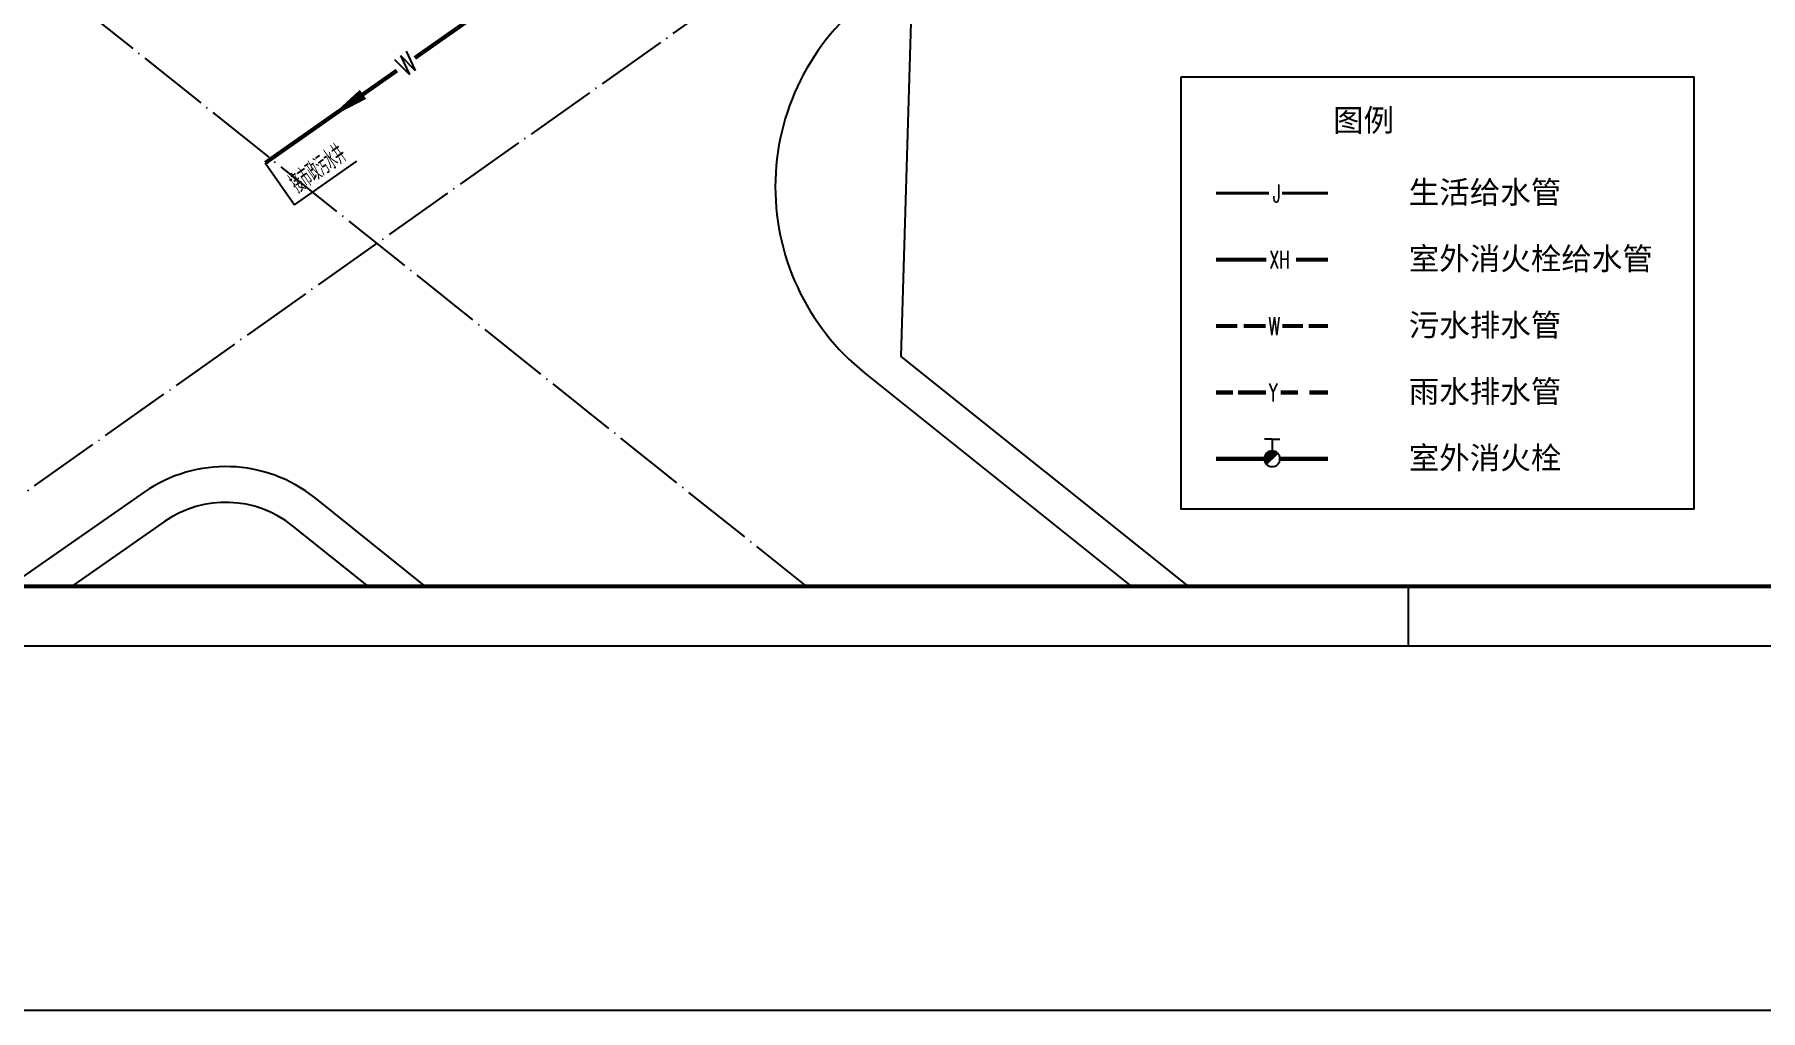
# Model space of a CAD drawing. Extents: x 36524853 to 36525459, y 2743936 to 2747542.
# Drawn here: x 36524930.1 to 36525075, y 2744672.5 to 2744754.4 of the extents above; entities that cross this region are included whole.
import ezdxf

# ---------------------------------------------------------------- set-up
doc = ezdxf.new("R2010")
doc.units = 0
doc.header["$LTSCALE"] = 1000
doc.header["$MEASUREMENT"] = 0
for name, pattern in [('DASH', [0.35, 0.25, -0.1]), ('DASHDOT', [25.4, 12.7, -6.35, 0, -6.35]), ('DOTE', [2.42, 2, -0.2, 0.02, -0.2])]:
    doc.linetypes.add(name, pattern=pattern)
for name, color, linetype in [('0-规划道路', 4, 'Continuous'), ('0-规划道路中线', 211, 'DASHDOT'), ('_0', 7, 'Continuous'), ('A0-11 图框-粗线', 16, 'Continuous'), ('A0-13 图框-细线', 7, 'Continuous'), ('DIM_SYMB', 3, 'Continuous'), ('DIM_污水', 3, 'Continuous'), ('EQUIP_消火栓', 7, 'Continuous'), ('PIPE-污水', 2, 'Continuous'), ('PIPE-消防', 1, 'Continuous'), ('PIPE-给水', 3, 'Continuous'), ('PIPE-雨水', 130, 'Continuous'), ('SPACE', 33, 'Continuous'), ('TEXT_污水', 7, 'Continuous'), ('TEXT_消防', 7, 'Continuous'), ('TEXT_给水', 7, 'Continuous'), ('TEXT_雨水', 7, 'Continuous'), ('TWT_TEXT', 7, 'Continuous')]:
    doc.layers.add(name, color=color, linetype=linetype)
doc.layers.add('yichutu', color=7, linetype='Continuous', true_color=0xffffff, plot=False)
doc.styles.add('_TCH_DIM_T3', font='SIMPLEX', dxfattribs={"width": 0.705882, "bigfont": 'GBCBIG'})
doc.styles.add('_TWT_PIPETEXT', font='SIMPLEX', dxfattribs={"width": 0.8, "height": 3.5, "bigfont": 'HZTXT'})
doc.styles.add('黑体', font='simhei.ttf')

# ---------------------------------------------------------------- blocks, each defined once
blk = doc.blocks.new('A$C6202001D')
at = {"layer": 'A0-11 图框-粗线', "const_width": 70}
blk.add_lwpolyline([(58400, 41000), (2500, 41000), (2500, 1000), (58400, 1000)], close=True, dxfattribs=at)
at = {"layer": 'A0-13 图框-细线'}
blk.add_line((30450, 1000), (30450, 0), dxfattribs=at)
blk.add_lwpolyline([(59400, 42000), (0, 42000), (0, 0), (59400, 0)], close=True, dxfattribs=at)
blk = doc.blocks.new('33')
at = {"layer": 'Defpoints'}
blk.add_lwpolyline([(36502158.808, 2731665.999), (36502400.933, 2731665.999), (36502400.933, 2731494.799), (36502158.808, 2731494.799)], close=True, dxfattribs=at)
blk = doc.blocks.new('yct-420-297-420-297-1-3000.0')
at = {"layer": 'yichutu', "color": 7, "linetype": 'Continuous', "true_color": 0xffffff}
blk.add_lwpolyline([(0, 0), (0, 297), (420, 297), (420, 0)], close=True, dxfattribs=at)
blk = doc.blocks.new('$TwtSys$00000385')
for p, q in [((0, 331), (-130, 331)), ((0, 331), (0, 131)), ((0, 331), (130, 331)), ((92, 92), (-92, -92))]:
    blk.add_line(p, q)
for start, end in [(135, 315), (315, 135)]:
    blk.add_arc((0, 0), 131, start, end)
at = {"color": 0}
for points in [[(-34, 127), (-127, 34), (34, 127), (-127, -34)], [(-93, 93), (-93, 93), (-34, 127), (-127, 34)], [(34, 127), (-127, -34), (93, 93), (-93, -93)]]:
    blk.add_solid(points, dxfattribs=at)
blk = doc.blocks.new('分析图底图')
at = {"layer": '0-规划道路', "color": 251}
for p, q in [((-19.56, -135.97), (-20.41, -164.93)), ((-20.41, -164.93), (3.74, -184.23)), ((-23.45, -166.34), (-1.06, -184.23))]:
    blk.add_line(p, q, dxfattribs=at)
for points in [[(-60.32, -184.23), (-69.6, -176.81, 0.331943), (-83.95, -176.33), (-95.32, -184.23)], [(-65.12, -184.23), (-71.48, -179.15, 0.331943), (-82.24, -178.79), (-90.06, -184.23)]]:
    blk.add_lwpolyline(points, format="xyb", dxfattribs=at)
blk.add_arc((-10.96, -150.71), 20, 125.2834, 231.3598, dxfattribs=at)
at = {"layer": '0-规划道路中线', "color": 251, "linetype": 'DOTE', "ltscale": 0.003}
for p, q in [((-105.07, -184.23), (45, -78.04)), ((-118.13, -112.61), (-28.35, -184.23))]:
    blk.add_line(p, q, dxfattribs=at)
blk = doc.blocks.new('A$C3F5D4E6F')
at = {"layer": 'DIM_SYMB'}
blk.add_lwpolyline([(-100.38, -74.047, 0, 0, 0), (-104.393, -76.861, 0, 0.933, 0), (-101.527, -74.851, 0, 0, 0)], format="xyseb", dxfattribs=at)
at = {"layer": 'DIM_污水'}
for p, q in [((-109.727, -80.601), (-107.265, -84.112)), ((-107.265, -84.112), (-102.053, -80.458))]:
    blk.add_line(p, q, dxfattribs=at)
at = {"layer": 'PIPE-污水', "linetype": 'DASH', "ltscale": 0.005, "const_width": 0.35}
for points in [[(-55.864, -42.834), (-97.176, -71.8)], [(-98.677, -72.852), (-109.727, -80.601)]]:
    blk.add_lwpolyline(points, dxfattribs=at)
at = {"layer": 'DIM_污水', "color": 7, "style": '_TCH_DIM_T3', "width": 0.705882}
blk.add_text('接市政污水井', height=1.6879, rotation=35.03674, dxfattribs=at).set_placement((-106.938, -83.242))
at = {"layer": 'TEXT_污水', "style": '_TWT_PIPETEXT', "width": 0.8}
blk.add_text('W', height=1.75, rotation=35.03674, dxfattribs=at).set_placement((-97.97, -73.425))

msp = doc.modelspace()

# ---------------------------------------------------------------- linework, layer by layer
at = {"layer": '_0', "color": 8}
msp.add_lwpolyline([(36525026.38, 2744750.83), (36525069.43, 2744750.83), (36525069.43, 2744714.56), (36525026.38, 2744714.56)], close=True, dxfattribs=at)
at = {"layer": 'PIPE-污水', "linetype": 'DASH', "ltscale": 5, "const_width": 0.35}
for points in [[(36525029.31, 2744729.91), (36525031.11, 2744729.91)], [(36525031.63, 2744729.91), (36525033.47, 2744729.91)], [(36525034.88, 2744729.91), (36525036.62, 2744729.91)], [(36525037.08, 2744729.91), (36525038.72, 2744729.91)]]:
    msp.add_lwpolyline(points, dxfattribs=at)
at = {"layer": 'PIPE-消防', "linetype": 'Continuous', "ltscale": 5, "const_width": 0.35}
for points in [[(36525029.31, 2744735.48), (36525033.54, 2744735.48)], [(36525036.03, 2744735.48), (36525038.72, 2744735.48)], [(36525029.31, 2744718.77), (36525033.31, 2744718.77)], [(36525034.66, 2744718.77), (36525038.72, 2744718.77)]]:
    msp.add_lwpolyline(points, dxfattribs=at)
at = {"layer": 'PIPE-给水', "linetype": 'Continuous', "ltscale": 5, "const_width": 0.25}
for points in [[(36525029.31, 2744741.05), (36525033.75, 2744741.05)], [(36525034.86, 2744741.05), (36525038.72, 2744741.05)]]:
    msp.add_lwpolyline(points, dxfattribs=at)
at = {"layer": 'PIPE-雨水', "linetype": 'DASH', "ltscale": 5, "const_width": 0.35}
for points in [[(36525029.31, 2744724.34), (36525030.73, 2744724.34)], [(36525031.17, 2744724.34), (36525033.5, 2744724.34)], [(36525034.73, 2744724.34), (36525036.2, 2744724.34)], [(36525037.15, 2744724.34), (36525038.72, 2744724.34)]]:
    msp.add_lwpolyline(points, dxfattribs=at)

# ---------------------------------------------------------------- block references
at = {"xscale": 0.005, "yscale": 0.005, "zscale": 0.005}
msp.add_blockref('A$C6202001D', (36524893.2, 2744703.07), dxfattribs=at)
msp.add_blockref('分析图底图', (36525023.27, 2744892.3))
at = {"layer": '_0', "xscale": 1.583838383838384, "yscale": 1.583838383838384, "zscale": 1.583838383838384}
msp.add_blockref('33', (-21288666.51, -1581573.81), dxfattribs=at)
at = {"layer": 'EQUIP_消火栓'}
for xscale, yscale, zscale in [(0.005, 0.005, 0.005), (5e-06, 5e-06, 5e-06)]:
    msp.add_blockref('$TwtSys$00000385', (36525034.02, 2744718.77), dxfattribs=dict(at, xscale=xscale, yscale=yscale, zscale=zscale))
at = {"layer": 'SPACE'}
msp.add_blockref('A$C3F5D4E6F', (36525059.22, 2744824.2), dxfattribs=at)
at = {"layer": 'yichutu', "linetype": 'Continuous', "xscale": 0.9129735061014543, "yscale": 0.9129735061014543, "zscale": 0.9129735061014543}
msp.add_blockref('yct-420-297-420-297-1-3000.0', (36524853.71, 2744672.49), dxfattribs=at)

# ---------------------------------------------------------------- texts
at = {"layer": 'TEXT_污水', "style": '_TWT_PIPETEXT', "width": 0.64}
msp.add_text('W', height=1.5, rotation=360, dxfattribs=at).set_placement((36525033.72, 2744729.16))
at = {"layer": 'TEXT_消防', "style": '_TWT_PIPETEXT', "width": 0.64}
msp.add_text('XH', height=1.5, rotation=360, dxfattribs=at).set_placement((36525033.79, 2744734.73))
at = {"layer": 'TEXT_给水', "style": '_TWT_PIPETEXT', "width": 0.64}
msp.add_text('J', height=1.5, rotation=360, dxfattribs=at).set_placement((36525034.08, 2744740.3))
at = {"layer": 'TEXT_雨水', "style": '_TWT_PIPETEXT', "width": 0.64}
msp.add_text('Y', height=1.5, rotation=360, dxfattribs=at).set_placement((36525033.75, 2744723.59))
at = {"layer": 'TWT_TEXT', "color": 0, "linetype": 'Continuous', "style": '黑体'}
for s, p in [('图例', (36525039.14, 2744746.24)), ('生活给水管', (36525045.49, 2744740.2)), ('室外消火栓给水管', (36525045.49, 2744734.63)), ('污水排水管', (36525045.49, 2744729.06)), ('雨水排水管', (36525045.49, 2744723.49)), ('室外消火栓', (36525045.49, 2744717.92))]:
    msp.add_text(s, height=1.878, dxfattribs=at).set_placement(p)

doc.saveas('drawing.dxf')
